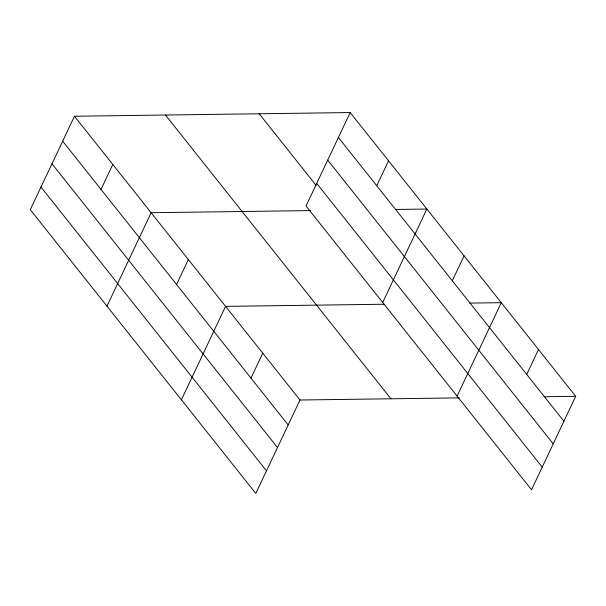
<?xml version="1.0" encoding="UTF-8"?>
<svg xmlns="http://www.w3.org/2000/svg" width="606" height="606" viewBox="0 0 606 606"><rect width="100%" height="100%" fill="white"/><g stroke="black" fill="none" stroke-linecap="round" stroke-linejoin="round"><path stroke-width="0.91" d="M74.47 116.246L30.3 209.684L255.808 493.451L299.978 400.005L74.47 116.246L350.192 112.549L575.7 396.316L531.53 489.754L306.022 205.995L350.192 112.549M101.02 189.42L112.807 164.484M106.974 306.166L151.144 212.721L310.567 210.593M176.566 284.479L188.352 259.542M181.391 399.808L225.561 306.363L384.045 304.242M250.982 378.121L262.769 353.184M376.743 185.724L388.529 160.795M382.697 302.47L426.866 209.032L395.301 209.456M452.288 280.79L464.075 255.853M457.113 396.112L501.283 302.674L469.718 303.098M526.705 374.432L538.492 349.495M299.978 400.005L459.401 397.869M544.135 396.733L575.7 396.316M338.406 137.486L563.913 421.246M327.725 160.098L553.225 443.857M316.711 183.383L542.218 467.15M259.209 113.769L316.127 185.398M165.461 115.026L390.961 398.786M62.683 141.183L288.191 424.942M51.995 163.787L277.503 447.546M40.988 187.08L266.488 470.839"/></g></svg>
